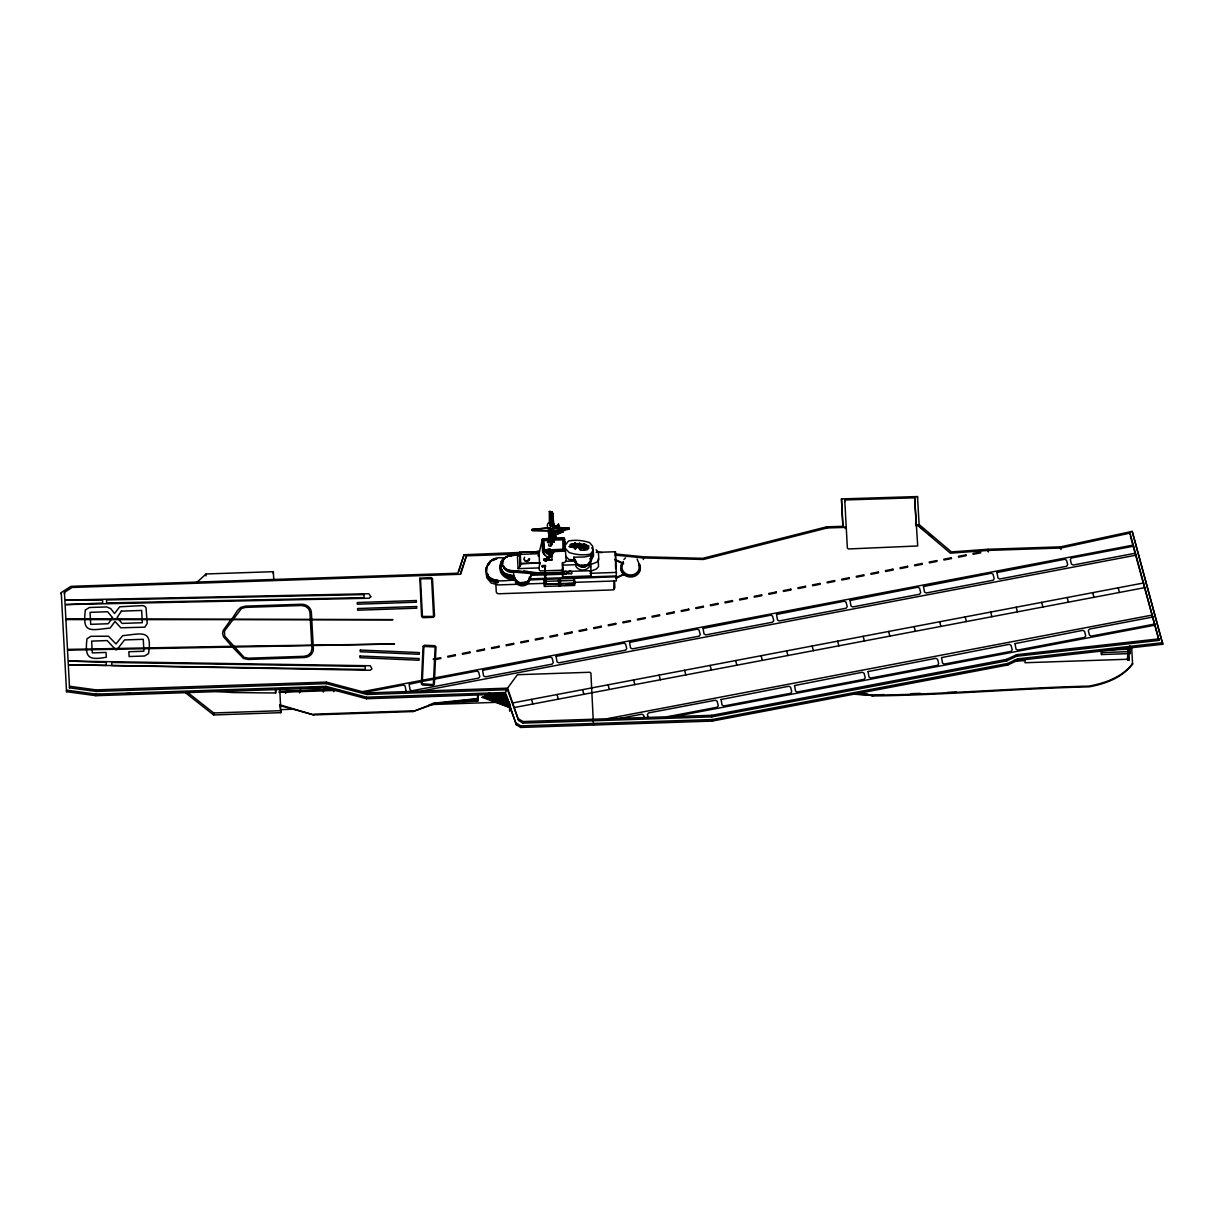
<?xml version="1.0" encoding="UTF-8"?>
<svg xmlns="http://www.w3.org/2000/svg" width="1224" height="1224" viewBox="0 0 1224 1224"><rect width="100%" height="100%" fill="white"/><g stroke="black" fill="none" stroke-linecap="round" stroke-linejoin="round"><path stroke-width="1.5" d="M590.167 561.678L591.1 570.659L562.841 571.608L562.489 562.627L564.692 562.55L566.146 560.546L565.304 548.444L569.191 552.544A39.566 33.568 27.6 0 0 590.197 554.166L592.997 550.907L592.753 546.317L589.57 542.599A39.566 33.568 27.6 0 0 568.548 540.962L565.136 545.353M565.916 556.4L568.915 559.582L575.158 559.781L575.999 566.498A7.543 6.64 2.2 0 0 582.991 570.032A7.543 6.64 2.2 0 0 589.586 566.039L590.167 563.009M545.353 551.443L546.715 552.009L549.591 549.331L553.615 552.162L551.412 556.109L546.516 560.837C544.619 561.969 542.813 558.19 545.323 558.97L544.894 560.791L550.096 555.375L549.867 554.12L550.892 554.702L552.177 552.743L549.821 551.427C549.086 558.603 540.855 549.102 549.607 549.025L553.615 552.162M553.631 551.58L551.412 556.109L549.102 553.937M546.715 552.009L548.398 549.867L551.06 549.851M542.37 566.834L542.37 565.58L545.384 565.473L545.399 566.743L542.37 566.834L542.37 565.58M545.399 566.743L545.384 565.473M591.1 570.659L590.901 575.953L562.627 576.917L562.489 562.627M553.263 540.381C548.398 540.289 553.126 539.172 549.637 537.045A8.859 3.228 -41.1 0 0 549.607 536.081L552.559 538.239L553.37 540.901M550.525 539.922L549.392 535.607L550.785 536.418A8.859 7.803 2.2 0 1 552.146 537.979L553.019 542.079L553.309 541.329A8.859 3.228 -41.1 0 0 553.355 540.365L550.968 536.77L552.651 540.824L552.973 539.08L550.081 535.974L551.167 537.887A5.508 4.483 15.5 0 1 551.932 538.774C552.085 543.67 552.437 539.356 550.509 537.413C551.274 542.201 553.34 538.453 549.683 536.739M552.483 540.534L550.968 537.076M61.2 594.13L61.261 592.569L70.946 586.342L457.807 573.214L464.034 554.747L539.34 551.642L519.68 552.299L520.246 566.069L518.104 568.64L538.958 567.921L539.952 562.795L520.858 563.438M64.398 593.915L64.459 592.37L72.078 587.459L460.193 574.286L466.421 555.834L521.057 553.982M516.375 724.792L505.221 694.039L366.466 698.736L325.89 687.919L95.87 695.691L66.54 691.698L66.601 690.152L95.916 694.146L325.951 686.373L366.527 697.19L505.283 692.493L516.375 724.792L520.644 727.438L712.2 721.089L1007.78 664.984L1017.45 660.424L1162.739 644.252L1132.215 531.369L1060.519 546.853L988.105 549.27L951.415 551.917L919.285 524.668L916.271 525.846L914.649 497.816L844.744 499.973L844.682 501.519M916.271 525.846L916.332 524.3L950.36 553.172L988.365 550.418L1061.04 548L1130.027 533.098L1159.021 640.397L1016.532 656.248L1006.755 660.884L711.848 716.851L522.893 723.109L518.639 720.462L507.486 689.709L366.894 694.482L326.318 683.65L96.069 691.438L69.538 687.827L69.6 686.266L96.13 689.892L326.38 682.105L366.955 692.922L507.547 688.163L517.4 674.715L589.83 672.267L590.917 673.139L593.472 725.021M95.87 695.691L95.916 694.146M96.069 691.438L96.13 689.892M205.999 575.938L206.076 573.964L273.334 571.684L273.732 578.906M279.745 688.821L280.877 712.674L213.619 714.954L213.695 712.965L186.935 691.912M273.258 573.658L273.334 571.684M212.486 691.024L232.652 692.554L275.645 692.998L275.783 689.678M432.439 703.463L477.804 701.046L477.681 695.37L477.987 698.537L434.826 703.05L436.05 703.341L412.916 711.557L313.727 714.923L279.562 704.733M325.89 687.919L325.951 686.373M326.318 683.65L326.38 682.105M366.466 698.736L366.527 697.19M366.894 694.482L366.955 692.922M412.916 711.557L434.826 703.05M442.675 702.79L477.972 698.904M464.034 554.747L458.893 571.409M466.421 555.834L460.698 574.163M504.747 558.236C484.276 554.135 485.637 575.402 486.923 575.601L488.804 577.835L487.397 573.735L488.391 578.065M486.571 569.956L486.02 571.562L486.387 567.11L486.647 577.606L491.191 583.037L498.168 584.934L517.737 584.261M486.509 568.12L487.779 563.927L487.703 565.58M486.662 574.974L487.198 573.245M488.085 565.029L490.12 561.311L488.452 565.335M491.023 580.497L491.084 578.86L488.896 576.932L491.405 578.524L491.023 580.497L488.835 578.585L487.397 573.735M488.835 578.585L489.218 576.596M490.059 562.963L490.12 561.311M491.604 580.88L491.864 578.814L494.557 579.992C495.628 584.812 488.055 578.034 494.496 581.645M494.297 582.058L494.557 579.992M494.97 582.241L495.093 580.145L498.015 580.482L497.908 582.593L494.97 582.241L497.908 582.593M500.203 568.288C500.111 558.481 501.855 581.094 500.203 565.993C500.31 556.124 512.213 554.197 519.909 554.977M500.524 565.075C502.024 559.567 499.27 572.725 501.044 565.121M500.83 570.797L501.412 568.946L500.279 566.513M501.641 569.435L503.125 573.444L501.121 571.424L501.641 569.435L503.186 571.684L503.171 574.178L505.481 575.907L505.91 573.827L503.232 572.404L505.558 574.148L505.481 575.907M502.666 573.658L501.182 569.65M503.171 574.178L503.599 572.098M506.155 576.274L506.445 574.117L509.306 575.188C510.546 578.998 504.579 576.764 506.445 574.117M509.016 577.346L509.306 575.188M505.313 694.299L505.283 692.493M509.796 577.529L509.918 575.326L513.04 575.632L512.917 577.82L509.796 577.529L509.918 575.326M513.315 572.021L514.508 579.09A8.859 7.803 2.2 0 0 522.724 583.236A8.859 7.803 2.2 0 0 530.466 578.554L531.4 573.612L513.315 572.021C508.45 573.612 502.437 568.946 502.498 563.315M511.372 708.421L509.704 710.838L509.918 705.238M529.334 577.223L529.105 581.859A7.543 6.64 2.2 0 1 522.51 585.852A7.543 6.64 2.2 0 1 515.518 582.318L514.723 577.957C511.969 573.169 502.834 576.244 500.998 569.16M520.246 566.069L519.68 552.299M518.639 720.462L507.547 688.163L505.374 692.753M520.644 727.438L520.69 725.878L516.436 723.246M524.606 557.18L523.857 559.016L524.805 560.806L526.901 561.479L529.013 558.848L528.431 560.271M522.893 723.109L522.954 721.563L518.701 718.916M529.502 579.916L616.437 576.764L615.397 551.733L596.302 552.391M532.134 530.497L552.284 530.619L569.191 529.242L552.269 530.91L532.134 530.497L532.103 529.426L549.025 527.758M532.103 529.426L549.01 528.049M544.19 560.393L544.389 558.634M545.736 579.916L544.313 580.023L544.481 586.434L559.062 585.944L558.894 579.533L558.45 580.926L544.649 581.385M545.705 582.823C544.19 578.202 544.558 570.705 545.476 575.555M545.139 574.959L544.894 582.088L545.736 582.349M544.481 586.434L544.313 580.023M544.619 577.422C548 578.906 543.747 583.343 545.751 583.68L544.833 566.284L545.445 583.695L544.955 580.727M545.154 576.764L544.695 575.785M545.674 583.45C545.2 583.236 544.971 569.114 545.537 576.167M545.216 573.872C545.751 578.86 544.879 584.751 545.736 583.282L526.58 583.955M545.139 579.182C544.955 580.757 545.292 581.323 545.72 580.604M545.277 581.553L544.588 573.811M545.797 560.944L551.427 555.543L550.127 554.809L545.46 560.47L544.16 559.139M545.705 560.378L545.093 559.49L545.445 560.745M545.629 577.942L544.68 578.417M545.231 577.957L545.338 577.437M547.587 542.462L554.243 542.232L547.587 542.462L547.511 540.442L549.913 540.702L548.428 532.532L554.747 532.088L554.227 533.786M548.383 529.043C543.487 520.261 557.287 519.496 553.401 528.875L548.383 529.043L553.401 528.753M547.465 560.271L551.856 559.812L547.465 560.271L546.929 556.691M548.428 532.532L563.055 531.216L552.575 536.326L552.391 532.394L562.046 531.247L562.091 532.318L552.59 535.99C550.28 542.247 554.227 543.533 552.682 539.264M549.316 511.556L550.31 511.525L549.316 511.556L549.408 523.26M548.597 536.464L549.928 540.35M548.398 549.867L553.37 553.141M546.669 551.397L549.867 554.12M550.127 537.673L549.316 537.856L551.534 540.335L549.301 541.452C548.031 537.856 551.259 543.303 551.596 540.809M549.607 529.732L550.356 528.584M549.301 541.452L551.121 539.447L551.902 540.993L550.877 541.681L550.372 540.518M551.351 523.719L550.616 526.32L550.203 524.086L551.351 523.719L550.203 524.086M548.383 550.326L549.607 549.025L551.06 550.004L548.383 550.203M550.127 525.784L550.616 523.535M550.096 540.151L548.643 541.054L550.907 541.146L549.867 541.146M550.616 526.32L550.678 524.622M551.519 513.942L552.988 514.126M551.412 511.77L552.238 511.739L551.412 511.77L552.085 524.04M550.601 541.253L551.733 539.662M550.877 537.29L550.723 536.311L551.596 537.076M550.877 541.681L551.932 540.365M553.095 527.529L552.07 511.709L552.223 514.753M551.091 544.68L552.101 544.175L551.091 544.68L549.622 529.273L550.02 530.237M549.79 535.775L551.381 536.892L552.514 540.319A5.508 2.004 -41.1 0 1 552.315 541.069L551.749 541.543M551.794 522.327L552.927 522.296L553.324 525.188M552.131 513.284L552.299 519.894M550.892 554.702L552.177 552.743M551.412 540.427L551.779 538.835M551.443 537.52L551.32 538.407L550.234 537.703A5.508 2.004 -41.1 0 1 549.989 538.407C553.401 541.314 549.27 534.949 551.534 538.927M552.896 523.658L552.468 519.19M551.902 540.993L551.963 538.805M552.621 522.143L552.651 525.295M552.973 516.834L552.957 512.963L553.753 527.513M552.254 539.065L549.561 535.898L551.764 537.305M552.07 544.649L551.932 529.196L557.226 527.024L558.496 524.147L559.674 526.932L558.695 528.079L557.241 526.886M552.865 526.397L552.712 523.75M552.911 522.373L553.829 525.188M553.11 519.573L553.217 513.835L551.519 513.988M552.468 540.564C552.33 539.998 553.829 539.738 551.366 537.091M553.263 522.296L553.202 517.568M552.437 530.13L553.309 541.314L552.988 540.075L552.299 541.452L551.55 539.952L552.299 538.667L549.729 537.474L551.534 539.447L551.351 532.517M552.973 531.094L552.865 530.375M553.416 525.096L553.355 520.292M553.523 527.146L552.391 526.106L553.432 526.917L553.539 523.857M553.263 540.335L553.019 539.157L553.248 539.968M554.151 540.564L549.117 541.589M552.559 529.61C557.012 527.177 558.113 524.851 558.863 526.091M557.149 525.433L558.496 524.147M558.297 526.412L558.312 525.448M558.679 526.397L558.664 525.433M558.894 579.533L559.062 585.944M559.965 579.487L560.133 585.913L574.729 585.409L574.806 583.45L574.163 579.013L574.27 583.129L560.577 583.573L560.531 584.965L559.965 579.487L560.133 585.913M562.091 532.318L563.055 531.216L563.101 532.165M562.275 531.369L562.443 531.598M562.428 531.996L562.413 531.216M562.719 531.981L562.703 531.139M562.627 576.917L562.627 568.211L563.407 571.868C568.38 569.16 568.12 575.739 563.315 573.903L563.04 568.196M563.315 573.903L563.377 571.501M566.88 573.781L566.957 571.746M554.013 527.712L569.16 528.171L553.998 528.003M568.028 573.75C565.962 570.369 573.888 570.109 571.593 573.628L568.013 573.383L571.593 573.628M573.918 557.165L573.964 558.572A8.859 7.803 2.2 0 0 583.251 566.069A8.859 7.803 2.2 0 0 591.682 557.976L591.498 553.998L590.136 555.727L584.169 557.027L573.918 557.165L573.98 558.236A8.859 7.803 2.2 0 0 583.267 565.733A8.859 7.803 2.2 0 0 591.697 557.624M574.438 581.92L574.561 578.998M590.58 567.508L590.687 563.04M591.498 553.998L590.611 556.798M495.842 584.108L496.256 591.651A2.494 2.188 2.2 0 0 498.872 593.762L612.52 589.922L613.744 589.586L614.081 580.956M615.596 568.579L615.397 551.733M616.437 576.764L616.284 580.926L573.918 582.364M643.365 559.49L643.426 557.945L615.213 555.099M711.848 716.851L711.909 715.306L1006.801 659.323L1016.593 654.702L1159.082 638.851M712.2 721.089L712.261 719.544L1007.842 663.439L1017.511 658.864L1162.8 642.707M826.537 528.386L826.598 526.84L842.969 526.305L845.111 528.034M923.416 529.763L919.224 526.213L917.495 496.562L841.469 498.918L842.816 526.029M846.182 528.906L846.243 527.345L827.179 527.972L703.372 559.475L643.426 557.945M872.88 695.186C945.096 694.406 1016.976 687.857 1089.146 686.098C1105.578 682.9 1122.01 677.346 1132.582 663.53L1132.552 664.173C1121.888 677.805 1105.7 683.864 1089.115 686.832C1016.96 688.592 945.066 695.14 872.865 695.936L859.952 692.004M917.434 498.122L917.495 496.562M919.224 526.213L919.285 524.668M988.043 550.815L988.105 549.27M988.319 551.963L988.365 550.418M1006.755 660.884L1006.801 659.323M1007.78 664.984L1007.842 663.439M1016.532 656.248L1016.593 654.702M1017.45 660.424L1017.511 658.864M1060.458 548.413L1060.519 546.853M1060.979 549.545L1061.04 548M1101.478 654.549L1101.416 650.204L1101.478 654.549L1130.104 653.57L1130.18 651.612L1101.554 652.576M1129.966 534.643L1130.027 533.098M1129.216 650.112L1129.018 660.042L1127.564 660.088L1127.763 652.866M1132.215 531.369L1162.739 644.252M1127.564 660.088L1127.809 653.692M1129.538 646.563L1129.4 650.082L1127.947 650.128L1128.084 646.609M552.957 539.891L551.443 537.458M550.785 524.285L551.014 519.894L551.06 524.193M551.84 560.118L552.238 553.11M554.044 533.802L554.579 531.95M577.3 546.883L574.913 544.879L570.415 544.726L584.751 545.032L584.98 547.648L588.484 548.276C591.59 545.506 554.028 546.761 575.647 546.684L575.341 548.949L574.79 544.558M574.775 548.78L574.928 546.868M575.341 548.949L575.479 546.853M579.671 547.021L585.133 547.419C584.322 554.717 583.894 539.34 584.858 545.338M584.261 549.607L584.429 547.572M584.842 549.515L584.965 547.587M551.014 519.894L550.601 524.086M549.958 523.811L550.326 517.201L550.387 524.071M579.472 549.301C581.033 543.487 579.227 550.586 580.207 549.086M580.038 549.346L580.084 544.542M550.953 537.397L551.55 538.285M495.093 580.145L498.015 580.482M502.483 563.652L503.737 558.924M500.509 566.345C498.061 574.515 507.317 580.543 514.677 579.411M500.754 565.901L501.106 563.361M513.04 575.632L509.873 575.754M512.917 577.82L509.857 577.101M560.378 532.211L564.754 530.023L560.516 532.44M406.123 691.484L405.159 686.021L403.4 685.027L364.828 692.356M531.4 573.612L529.349 579.732L529.824 577.407M549.821 528.003L550.127 528.998M551.932 534.199L551.427 535.592M552.223 539.784L552.407 540.763M590.442 561.051L590.993 558.312L590.932 561.219L589.402 562.382L590.932 561.219M539.34 551.642L538.315 556.262L542.324 539.646L554.227 538.973M551.657 523.26L552.774 522.893L552.789 523.979M554.503 531.95L555.88 537.979L554.426 530.665M517.507 581.966L520.537 583.863M518.272 582.425L517.706 581.476M520.414 583.068L520.736 583.358M578.034 564.799L581.262 566.192M581.14 565.412L581.063 566.697M545.659 582.15L545.476 577.973M529.671 558.817L528.921 560.668L526.84 561.464M551.718 540.167L552.162 539.478L551.963 540.534M552.804 530.466L555.803 538.162L553.095 530.191M521.103 582.655L521.24 583.97L523.918 583.879L524.255 582.548L521.103 582.655L524.255 582.548M523.918 583.879L524.729 582.44L527.743 581.614L524.606 583.726L527.743 581.614M524.606 583.726L524.729 582.44M581.63 565.488L581.767 566.804L584.445 566.712L584.781 565.381L581.63 565.488L584.781 565.381M584.445 566.712L585.256 565.274L588.27 564.448L585.133 566.559L588.27 564.448M585.133 566.559L585.256 565.274M551.366 539.356L550.387 536.984M549.683 538.56L549.392 537.963M550.372 541.222L551.213 540.656M544.114 560.118L545.292 559.949M545.323 558.97L544.94 559.812L546.516 560.837L545.46 560.47M491.864 578.814L494.358 580.406M502.743 561.357C505.099 553.585 514.983 555.696 520.98 553.952M575.984 547.526L576.229 545.552L574.362 545.414L574.438 546.899L576.305 547.036M550.647 539.111C548.276 537.198 553.508 538.789 550.203 537.52M558.817 525.815L557.134 526.748M551.611 540.014L552.299 538.667M551.917 539.861L552.468 538.866M545.093 573.383L545.261 574.867M545.399 582.838L544.741 579.197M550.723 539.861C551.427 537.887 550.861 541.069 549.76 539.034M552.131 513.116L552.881 527.651M549.943 539.493L550.494 538.361M590.351 560.24L591.483 558.496M549.821 551.427L548.52 552.529M570.522 546.669L575.387 546.608L574.79 544.649C573.827 539.891 577.223 549.117 579.717 544.542C578.799 540.809 581.476 548.78 584.475 545.384M584.307 545.261L575.28 544.634L575.188 542.905M574.637 542.951L574.806 544.894L573.322 545.292M579.839 546.853L575.647 546.684M579.686 547.097L579.304 543.15M584.751 545.032L588.744 546.072L580.115 544.864L579.87 543.196M579.671 546.761L579.748 544.864M575.387 546.608L580.222 546.837L579.549 544.864M584.965 547.312L584.108 543.64M584.842 545.43L584.705 543.762M585.041 545.43L588.744 546.072M230.923 619.635L223.105 630.559L222.615 633.619L223.441 636.633L231.826 646.303L394.434 643.992L67.626 650.173M551.045 540.075L550.586 538.591L550.769 539.371M550.555 525.341L550.616 526.427L551.29 525.402M527.513 581.14L526.963 582.609M527.1 581.844L529.732 578.615M590.136 558.71L592.829 555.268L592.584 550.693M529.349 579.732L530.405 578.386M590.259 561.449L588.025 565.029L590.657 561.801M549.102 533.74L550.066 533.006M549.056 544.16C546.883 546.455 552.498 547.419 551.336 544.542M527.498 582.211L530.13 578.967M519.603 554.411L517.477 556.966L518.104 568.64M570.078 545.231L571.088 544.053A31.671 26.867 27.6 0 1 587.046 545.292L588.193 546.638M588.3 548.597L587.291 549.775A31.671 26.867 27.6 0 1 580.176 550.173M514.845 579.487L517.492 582.548M515.717 580.757L515.227 579.105M578.019 565.381C572.679 558.955 579.442 566.299 577.453 564.417M623.888 559.475L625.602 557.823M613.744 589.586L614.876 587.642L614.586 582.15M195.809 583.312L206.076 573.964M544.619 574.133L545.736 581.002M545.338 575.142L545.093 575.203M545.261 576.183L545.124 576.55M544.619 577.514L545.384 577.101M545.43 579.686L544.848 578.677M545.338 579.931L545.72 579.533M545.414 581.125L544.894 580.023L545.751 580.13M544.848 581.094L545.629 580.375M545.736 581.92L545.751 583.68M545.338 552.223L549.591 549.178M550.264 540.335L551.06 539.753L548.643 541.054M551.106 540.075L550.219 540.962M550.249 540.381L549.943 541.452M554.518 532.012L550.8 532.149M505.558 557.853L507.455 556.43M545.032 574.775L545.445 575.663L544.527 575.249M544.833 578.952L545.659 578.722M544.894 579.947L544.695 579.09M616.1 577.682L624.118 573.888M615.794 578.447L624.041 574.53M550.372 528.309L550.05 529.916M550.081 532.318L548.979 534.307L550.861 535.515M505.298 557.486L508.021 556.231M515.855 579.992L513.499 575.555M576.244 563.591L574.668 558.863M574.178 559.077L575.663 560.546M576.382 562.826L575.188 560.745M590.167 559.031L592.278 558.19L593.563 556.017L593.227 549.897L591.712 547.832M590.687 564.509L596.746 562.229L598.827 559.781L598.398 552.024L596.073 549.744M589.922 571.455L596.486 568.992L598.567 566.544L598.138 558.787M551.244 528.187L550.05 527.896M562.979 549.698L562.856 539.83L553.401 540.044M544.634 577.147L545.659 578.539M544.894 582.088L545.812 581.691M544.909 583.037L545.766 582.945M578.768 545.72L580.36 545.307L582.746 547.312M580.727 545.598L579.901 547.327L581.752 547.465M577.024 547.648L575.433 548.061L573.046 546.042M575.112 548.536L577.621 546.409L576.887 545.062L573.643 544.802L572.725 546.531L573.459 547.878M580.513 548.184L581.675 545.981M582.471 548.061L580.88 548.474L578.493 546.47M826.598 526.84L702.897 558.312L643.549 556.798L615.289 553.952M552.407 526.932L557.088 525.8L552.422 526.672M850.711 694.069L869.82 695.048L859.095 692.386M434.612 658.864L433.128 659.155L434.581 659.721M435.469 658.696L440.625 657.686L440.839 658.497L435.438 659.552M362.289 691.682L421.53 680.422M422.387 680.253L433.77 678.096M434.612 677.928L1133.317 545.078M421.484 681.584L409.107 684.323L410.071 689.801L411.815 690.795L478.691 678.081L479.793 676.551L478.645 672.037L476.886 671.058L434.566 679.106M422.341 681.431L433.709 679.259M1133.623 546.179L1071.398 558.006L1070.296 559.536L1071.444 564.034L1073.203 565.029L1135.535 553.172M421.224 691.086L1136.086 555.161M512.887 702.913L1143.721 582.961M514.554 707.487L1145.006 587.596M606.737 718.779L1152.534 614.999M620.002 718.35L641.881 714.189L643.64 715.183L644.237 717.539M1153.069 616.988L1089.421 629.09L1088.32 630.62L1089.467 635.118L1091.227 636.113L1154.997 623.98M666.927 716.79L717.172 707.243L718.274 705.712L717.126 701.199L715.367 700.22L648.506 712.934L647.404 714.464L648.154 717.417M674.286 716.545L1155.303 625.082M509.903 704.58L485.132 695.446L489.432 695.308M482.134 697.328L486.448 697.19L482.134 697.328L509.796 707.533L483.587 697.053M530.267 552.514L539.554 551.091M509.827 555.987L520.965 554.273M532.103 552.559L537.688 551.703M551.886 538.024L564.371 537.872L565.412 549.331L564.05 550.28L551.305 550.708M126.194 693.595L130.937 693.457M553.141 516.344L551.427 516.298L551.657 521.087M552.896 516.497L551.427 516.191L551.856 523.964M549.744 538.101L541.987 539.264L542.538 551.137L543.991 551.993M549.775 540.167L543.838 540.656L544.481 550.219M547.663 550.831L542.584 550.096M553.095 551.687L564.983 551.014L564.876 541.329M565.733 561.326L575.158 561.005M520.322 563.958L539.952 562.795M562.489 565.167L575.433 564.723M542.339 566.268L545.414 566.146M584.429 566.192L581.767 566.804M562.29 570.216L540.824 570.95L539.493 570.476L538.958 567.921M562.413 572.281L540.748 573L510.653 570.461L506.017 569.191L503.003 565.595M562.397 572.602L540.733 573.337L508.22 570.506L504.196 567.951M566.865 573.429L531.384 573.949M531.124 575.295L563.392 574.209M589.953 573.306L616.529 572.404M545.598 577.728L544.833 578.08M529.671 578.906L616.391 575.968M514.922 580.207C505.818 579.916 491.65 584.414 486.815 573.444M560.301 580.865L574.117 580.39M523.903 583.358L521.24 583.97M544.558 584.475L559.139 583.986M560.209 583.955L574.806 583.45M565.702 584.781L574.347 584.491M1105.196 650.082L1127.901 649.301L1127.947 650.128M1013.809 660.516L1025.1 660.119M1013.778 661.052L1025.085 660.669L1025.008 662.735L1127.518 659.262M1127.687 658.145L1128.91 658.099L1129.018 660.042M279.24 688.714L285.605 688.5L286.554 689.663L286.493 688.469M308.111 687.735L321.468 687.291M279.393 691.376L334.075 689.525L279.378 691.805M279.103 692.34L285.467 692.111L285.529 693.304L286.355 692.096L299.452 691.652L299.528 692.83L300.339 691.621L323.228 690.841L323.304 692.034L324.115 690.81L332.913 690.504L333.861 691.667L333.785 690.474L339.094 690.305M490.962 693.687L488.131 693.564L508.327 701.015M282.178 709.599L293.653 709.201M429.287 704.611L509.521 701.888M213.695 712.965L280.954 710.685M874.701 694.911L884.202 694.589M910.824 693.687L920.326 693.365M946.948 692.463L956.464 692.141M313.742 714.173L412.947 710.823M522.954 721.563L711.909 715.306M520.69 725.878L712.261 719.544M462.718 701.413L477.804 701.046L477.528 695.905M544.848 550.479L542.752 551.55C543.334 555.956 551.473 560.255 549.484 553.095L546.118 550.892M67.58 649.409L231.826 646.303M100.72 694.605L94.523 694.635M570.522 544.603L575.28 544.634M65.912 618.824L392.95 619.681L65.943 619.589M872.865 695.936L868.719 694.911L872.789 694.987M850.848 693.809L869.82 695.048M523.673 570.996L527.345 571.317M596.455 552.039L602.101 552.621M580.222 546.837L588.652 548.061M868.719 694.911L869.683 695.079M549.561 549.913L551.045 550.219M563.331 538.667L564.769 539.524M546.103 550.785L542.905 551.642L544.741 554.87M551.045 523.933L550.326 517.201M280.403 705.712L313.727 714.923M551.213 537.902L552.881 539.218L552.238 537.856M526.871 560.913L525.218 560.929L524.484 559.552M501.58 693.855L506.675 695.737M497.908 693.258L506.629 696.594M495.873 693.381L506.721 697.435M493.211 693.763L508.174 699.225M489.386 693.212L508.281 700.189M488.728 695.094L508.113 702.193M486.586 695.171L509.888 703.769M485.744 696.991L509.735 705.835L509.796 707.533M502.513 562.275C503.018 558.037 500.035 563.392 501.213 564.616M506.231 574.515L509.092 575.586M506.384 575.892L509.23 576.963M550.219 534.842L549.01 533.618M550.188 537.917L551.228 538.591M547.235 556.874L549.316 557.517L549.714 553.845L547.403 551.489M615.106 559.46L623.552 563.392M615.152 560.118L623.536 564.019M555.574 537.948L553.019 530.267M549.484 535.668L550.402 536.663M548.551 553.049L550.892 554.365M503.523 573.857L505.833 575.601M213.619 714.954L185.451 692.753M553.508 526.978L552.391 526.106L553.508 526.978L553.049 524.943M552.927 539.233L552.697 539.08M929.001 534.506L931.801 536.877M489.156 578.248L491.344 580.161M550.953 538.07L552.437 539.922M551.32 533.205L551.917 534.551M576.626 563.208L578.401 564.998M516.1 580.375L517.874 582.165M551.718 539.463L551.993 541.589M551.259 538.667L552.284 539.57M232.483 647.052L243.5 658.481L248.181 659.461L304.393 657.548A9.608 8.461 2.2 0 0 313.375 648.919L311.768 619.65M552.07 537.627L552.407 538.545M637.107 559.031L639.265 564.448M551.611 538.254L551.183 537.52L551.045 539.463L550.555 534.643M509.735 705.835L509.704 706.569M581.783 547.235L579.487 546.317L579.564 547.801M575.907 546.042L576.32 546.807M514.661 577.927L515.579 580.65A7.543 6.64 2.2 0 0 522.587 584.185A7.543 6.64 2.2 0 0 529.166 580.191M552.682 540.151L553.034 541.345M1130.471 536.464L1159.021 640.397M1118.216 587.811L1119.409 592.462M1092.711 592.661L1093.904 597.312M1067.206 597.511L1068.399 602.162M1041.701 602.361L1042.894 607.012M1016.195 607.211L1017.389 611.862M990.69 612.061L991.884 616.712M965.185 616.911L966.379 621.562M939.68 621.761L940.874 626.413M914.175 626.611L915.368 631.263M888.67 631.462L889.863 636.113M863.165 636.312L864.358 640.963M837.66 641.162L838.853 645.813M812.155 646.012L813.348 650.663M786.649 650.862L787.843 655.513M761.144 655.712L762.338 660.363M735.655 660.562L736.833 665.213M710.149 665.412L711.328 670.063M684.644 670.262L685.822 674.914M659.139 675.113L660.317 679.764M633.634 679.963L634.812 684.614M608.129 684.813L609.307 689.464M582.624 689.663L583.802 694.314M557.119 694.513L558.297 699.164M531.614 699.363L532.792 704.014M503.554 565.886L503.997 567.875M554.135 530.696L555.803 538.162M552.391 520.812L552.254 516.161L552.483 521.057M552.621 525.938L552.728 526.702M279.791 704.733L280.877 712.674M550.31 511.525L551.397 523.199M544.955 575.448L545.307 579.151M551.274 536.188L551.534 539.447M914.649 497.816L917.709 545.965L848.462 548.964L847.375 548.123L844.744 499.973M1131.649 646.593L1132.552 664.173M1129.859 645.951L1130.104 653.57M1129.293 648.139L1129.4 650.082M841.469 498.918L842.969 526.305M590.611 570.736L590.901 575.953M575.265 544.298L575.51 546.883M574.163 579.013L574.393 583.114M569.16 528.171L569.191 529.242M560.362 579.472L560.577 583.573M558.511 579.533L558.679 585.026L558.725 583.634L544.925 584.108L544.864 585.5L544.695 580.008M552.911 514.187L553.508 527.666M554.166 540.212L554.243 542.232M539.6 564.371L539.019 553.707L520.215 554.35L520.277 552.789L520.797 565.014M509.306 703.586L509.704 710.838M324.253 687.184L324.314 688.378L323.365 687.215M311.738 618.9L311.37 612.23A9.608 8.461 2.2 0 0 300.982 604.258L245.274 606.14L240.7 607.425L237.471 610.47L231.535 619.635M300.477 687.995L300.538 689.188L299.589 688.026M275.446 689.204L275.645 692.998M143.728 647.97L143.254 639.295L124.511 639.938L116.923 649.73L115.714 649.76L107.207 640.58L91.647 641.116L92.29 652.912L106.06 652.438L106.32 657.227C87.99 660.669 84.731 657.273 86.996 638.729L90.913 636.296L108.446 636.22L115.989 643.946L122.63 635.684C142.841 633.649 152.342 629.121 148.548 653.57L144.631 656.003L129.101 656.523L128.841 651.734L143.897 651.229L143.759 648.735M64.459 592.37L69.538 687.827M61.261 592.569L66.54 691.698M549.836 517.216L550.05 522.418M552.146 530.13L552.238 533.572M552.33 536.296L552.422 540.044M552.896 529.793L552.942 531.706M552.407 520.934L552.452 522.847M552.085 515.029L552.131 516.941M552.636 522.22L552.804 526.534M552.315 516.314L552.483 522.128M552.07 511.846L552.162 516.222M530.466 578.218A8.859 7.803 2.2 0 1 522.74 582.899A8.859 7.803 2.2 0 1 514.524 578.753M589.693 563.025A7.543 6.64 2.2 0 1 581.415 566.911A7.543 6.64 2.2 0 1 575.203 560.623M639.372 564.83A9.761 8.599 2.2 0 1 632.9 576.779A9.761 8.599 2.2 0 1 620.782 568.747M621.348 565.442A9.761 8.599 2.2 0 1 623.307 562.581M639.402 563.836A9.761 8.599 2.2 0 1 635.868 574.699A9.761 8.599 2.2 0 1 623.123 572.924A9.761 8.599 2.2 0 1 623.353 561.587M638.622 564.815A8.599 7.574 2.2 0 1 630.987 574.989A8.599 7.574 2.2 0 1 622.282 565.366M69.125 664.816L370.199 670.278L371.974 668.794L370.245 665.749L69.156 661.052L106.274 662.383L106.259 665.397L69.125 664.816M111.69 662.475L111.659 665.473L365.18 669.436L365.196 666.422L111.69 662.475M360.024 656.018L359.948 657.686L419.036 660.241L419.113 658.558L360.024 656.018M360.3 650.051L360.223 651.734L419.297 654.274L419.373 652.591L360.3 650.051M423.06 646.287L421.377 683.864L422.586 685.027L433.036 685.471L434.336 684.43L436.004 646.853L434.795 645.691L424.346 645.247L423.06 646.287M423.887 646.471L422.234 683.757L433.342 684.629L435.147 646.961L423.887 646.471M85.42 609.95C82.1 633.711 89.826 630.222 110.129 628.034L114.98 621.44L120.809 627.805L144.799 627.178L147.201 623.552L146.038 607.823A4.177 3.672 2.2 0 0 141.877 605.605L119.692 606.813L114.551 613.545L110.68 608.588L106.626 606.936L89.337 607.517L85.42 609.95M224.436 631.003L224.726 636.097L244.157 657.38L248.304 658.206L304.149 656.309L308.188 655.207L311.049 652.453L311.952 648.797L309.963 612.444L308.662 608.864L305.51 606.324L301.364 605.498L245.519 607.395L241.48 608.496L224.436 631.003M482.593 670.354L483.557 675.832L485.301 676.826L552.177 664.112L553.279 662.567L552.131 658.068L550.372 657.074L482.593 670.354M556.078 656.385L557.042 661.863L558.787 662.842L625.663 650.128L626.764 648.598L625.617 644.099L623.857 643.105L556.078 656.385M629.564 642.401L630.528 647.879L632.273 648.873L699.149 636.159L700.25 634.629L699.103 630.115L697.343 629.136L629.564 642.401M703.05 628.432L704.014 633.91L705.758 634.904L772.635 622.19L773.736 620.644L772.589 616.146L770.845 615.152L703.05 628.432M721.074 699.516L722.038 704.993L723.782 705.988L790.658 693.274L791.76 691.728L790.612 687.23L788.868 686.236L721.074 699.516M776.536 614.463L777.5 619.941L779.244 620.92L846.121 608.206L847.222 606.676L846.075 602.177L844.331 601.183L776.536 614.463M794.56 685.547L795.524 691.024L797.268 692.004L864.144 679.289L865.246 677.759L864.098 673.261L862.354 672.267L794.56 685.547M850.022 600.479L850.986 605.957L852.746 606.951L919.606 594.237L920.708 592.707L919.561 588.193L917.816 587.214L850.022 600.479M868.046 671.563L869.009 677.04L870.769 678.035L937.63 665.321L938.731 663.791L937.584 659.277L935.84 658.298L868.046 671.563M923.508 586.51L924.472 591.988L926.231 592.982L993.092 580.268L994.194 578.738L993.046 574.224L991.302 573.23L923.508 586.51M941.531 657.594L942.495 663.071L944.255 664.066L1011.116 651.352L1012.217 649.806L1011.07 645.308L1009.326 644.314L941.531 657.594M996.994 572.541L997.958 578.019L999.717 578.998L1066.578 566.284L1067.695 564.754L1066.532 560.255L1064.788 559.261L996.994 572.541M1015.017 643.625L1015.981 649.102L1017.741 650.082L1084.602 637.367L1085.719 635.837L1084.556 631.339L1082.812 630.345L1015.017 643.625M420.49 578.753L422.418 616.437L433.571 616.452L431.628 578.768L420.49 578.753M548.918 556.691L549.958 557.287L548.918 556.691M419.847 578.233L421.591 616.621L422.892 617.676L433.342 617.324L434.535 616.177L432.47 578.585L431.154 577.529L419.847 578.233M579.105 545.231L578.172 546.96L578.921 548.306L582.15 548.551L583.068 546.822L582.333 545.476L579.105 545.231M543.104 539.203L543.701 550.081L564.402 549.193L563.698 538.514L543.104 539.203M121.405 611.128L117.152 617.432L122.063 623.414L142.336 622.725L141.663 610.439L121.405 611.128M112.501 617.584L108.293 623.735L90.714 624.332L90.056 612.337L107.635 611.74L112.501 617.584M370.796 596.715L369.082 598.245L66.111 604.579L102.663 603.065L102.556 600.051L65.943 600.066L368.898 593.732L370.796 596.715M504.671 557.899L502.544 559.781L504.671 557.899M493.226 559.536L490.916 561.311L493.226 559.536M455.221 654.825L447.724 656.293L447.938 657.12L455.435 655.651L455.221 654.825M469.817 651.979L462.305 653.448L462.519 654.259L470.031 652.79L469.817 651.979M484.398 649.118L476.901 650.587L477.115 651.398L484.612 649.929L484.398 649.118M498.994 646.257L491.497 647.726L491.711 648.552L499.208 647.083L498.994 646.257M513.575 643.411L506.078 644.88L506.292 645.691L513.789 644.222L513.575 643.411M528.171 640.55L520.674 642.019L520.889 642.829L528.386 641.361L528.171 640.55M542.768 637.689L535.255 639.158L535.469 639.984L542.982 638.515L542.768 637.689M557.348 634.843L549.851 636.312L550.066 637.123L557.563 635.654L557.348 634.843M571.945 631.982L564.448 633.451L564.662 634.277L572.159 632.808L571.945 631.982M586.541 629.136L579.029 630.605L579.243 631.416L586.755 629.947L586.541 629.136M601.122 626.275L593.625 627.744L593.839 628.555L601.336 627.086L601.122 626.275M615.718 623.414L608.221 624.883L608.435 625.709L615.932 624.24L615.718 623.414M630.299 620.568L622.802 622.037L623.016 622.848L630.513 621.379L630.299 620.568M644.895 617.707L637.398 619.176L637.612 619.987L645.109 618.518L644.895 617.707M659.491 614.846L651.979 616.315L652.208 617.141L659.705 615.672L659.491 614.846M674.072 612L666.575 613.469L666.789 614.28L674.286 612.811L674.072 612M688.668 609.139L681.171 610.608L681.386 611.419L688.883 609.965L688.668 609.139M703.264 606.293L695.752 607.747L695.966 608.573L703.479 607.104L703.264 606.293M717.845 603.432L710.348 604.901L710.563 605.712L718.06 604.243L717.845 603.432M732.442 600.571L724.945 602.04L725.159 602.866L732.656 601.397L732.442 600.571M747.023 597.725L739.526 599.194L739.74 600.005L747.237 598.536L747.023 597.725M761.619 594.864L754.122 596.333L754.336 597.144L761.833 595.675L761.619 594.864M776.215 592.003L768.718 593.472L768.932 594.298L776.429 592.829L776.215 592.003M790.796 589.157L783.299 590.626L783.513 591.437L791.01 589.968L790.796 589.157M805.392 586.296L797.895 587.765L798.109 588.576L805.606 587.107L805.392 586.296M819.988 583.435L812.476 584.904L812.69 585.73L820.202 584.261L819.988 583.435M834.569 580.589L827.072 582.058L827.286 582.869L834.783 581.4L834.569 580.589M849.165 577.728L841.668 579.197L841.883 580.008L849.38 578.554L849.165 577.728M863.746 574.882L856.249 576.336L856.463 577.162L863.96 575.693L863.746 574.882M878.342 572.021L870.845 573.49L871.06 574.301L878.557 572.832L878.342 572.021M892.939 569.16L885.442 570.629L885.656 571.455L893.153 569.986L892.939 569.16M907.519 566.314L900.023 567.783L900.237 568.594L907.734 567.125L907.519 566.314M922.116 563.453L914.619 564.922L914.833 565.733L922.33 564.264L922.116 563.453M936.712 560.592L929.2 562.061L929.414 562.887L936.926 561.418L936.712 560.592M951.293 557.746L943.796 559.215L944.01 560.026L951.507 558.557L951.293 557.746M965.889 554.885L958.392 556.354L958.606 557.165L966.103 555.696L965.889 554.885M980.47 552.024L972.973 553.493L973.187 554.319L980.684 552.85L980.47 552.024M496.76 558.771L493.976 559.766L496.76 558.771M511.862 555.497L508.786 556.002L511.862 555.497M416.298 600.525L357.24 602.529L357.332 604.212L416.389 602.208L416.298 600.525M416.619 606.538L357.561 608.527L357.653 610.21L416.711 608.206L416.619 606.538M363.987 594.589L106.503 599.974L106.61 602.973L364.094 597.603L363.987 594.589M552.101 533.389L552.177 530.329L552.223 533.343"/></g></svg>
